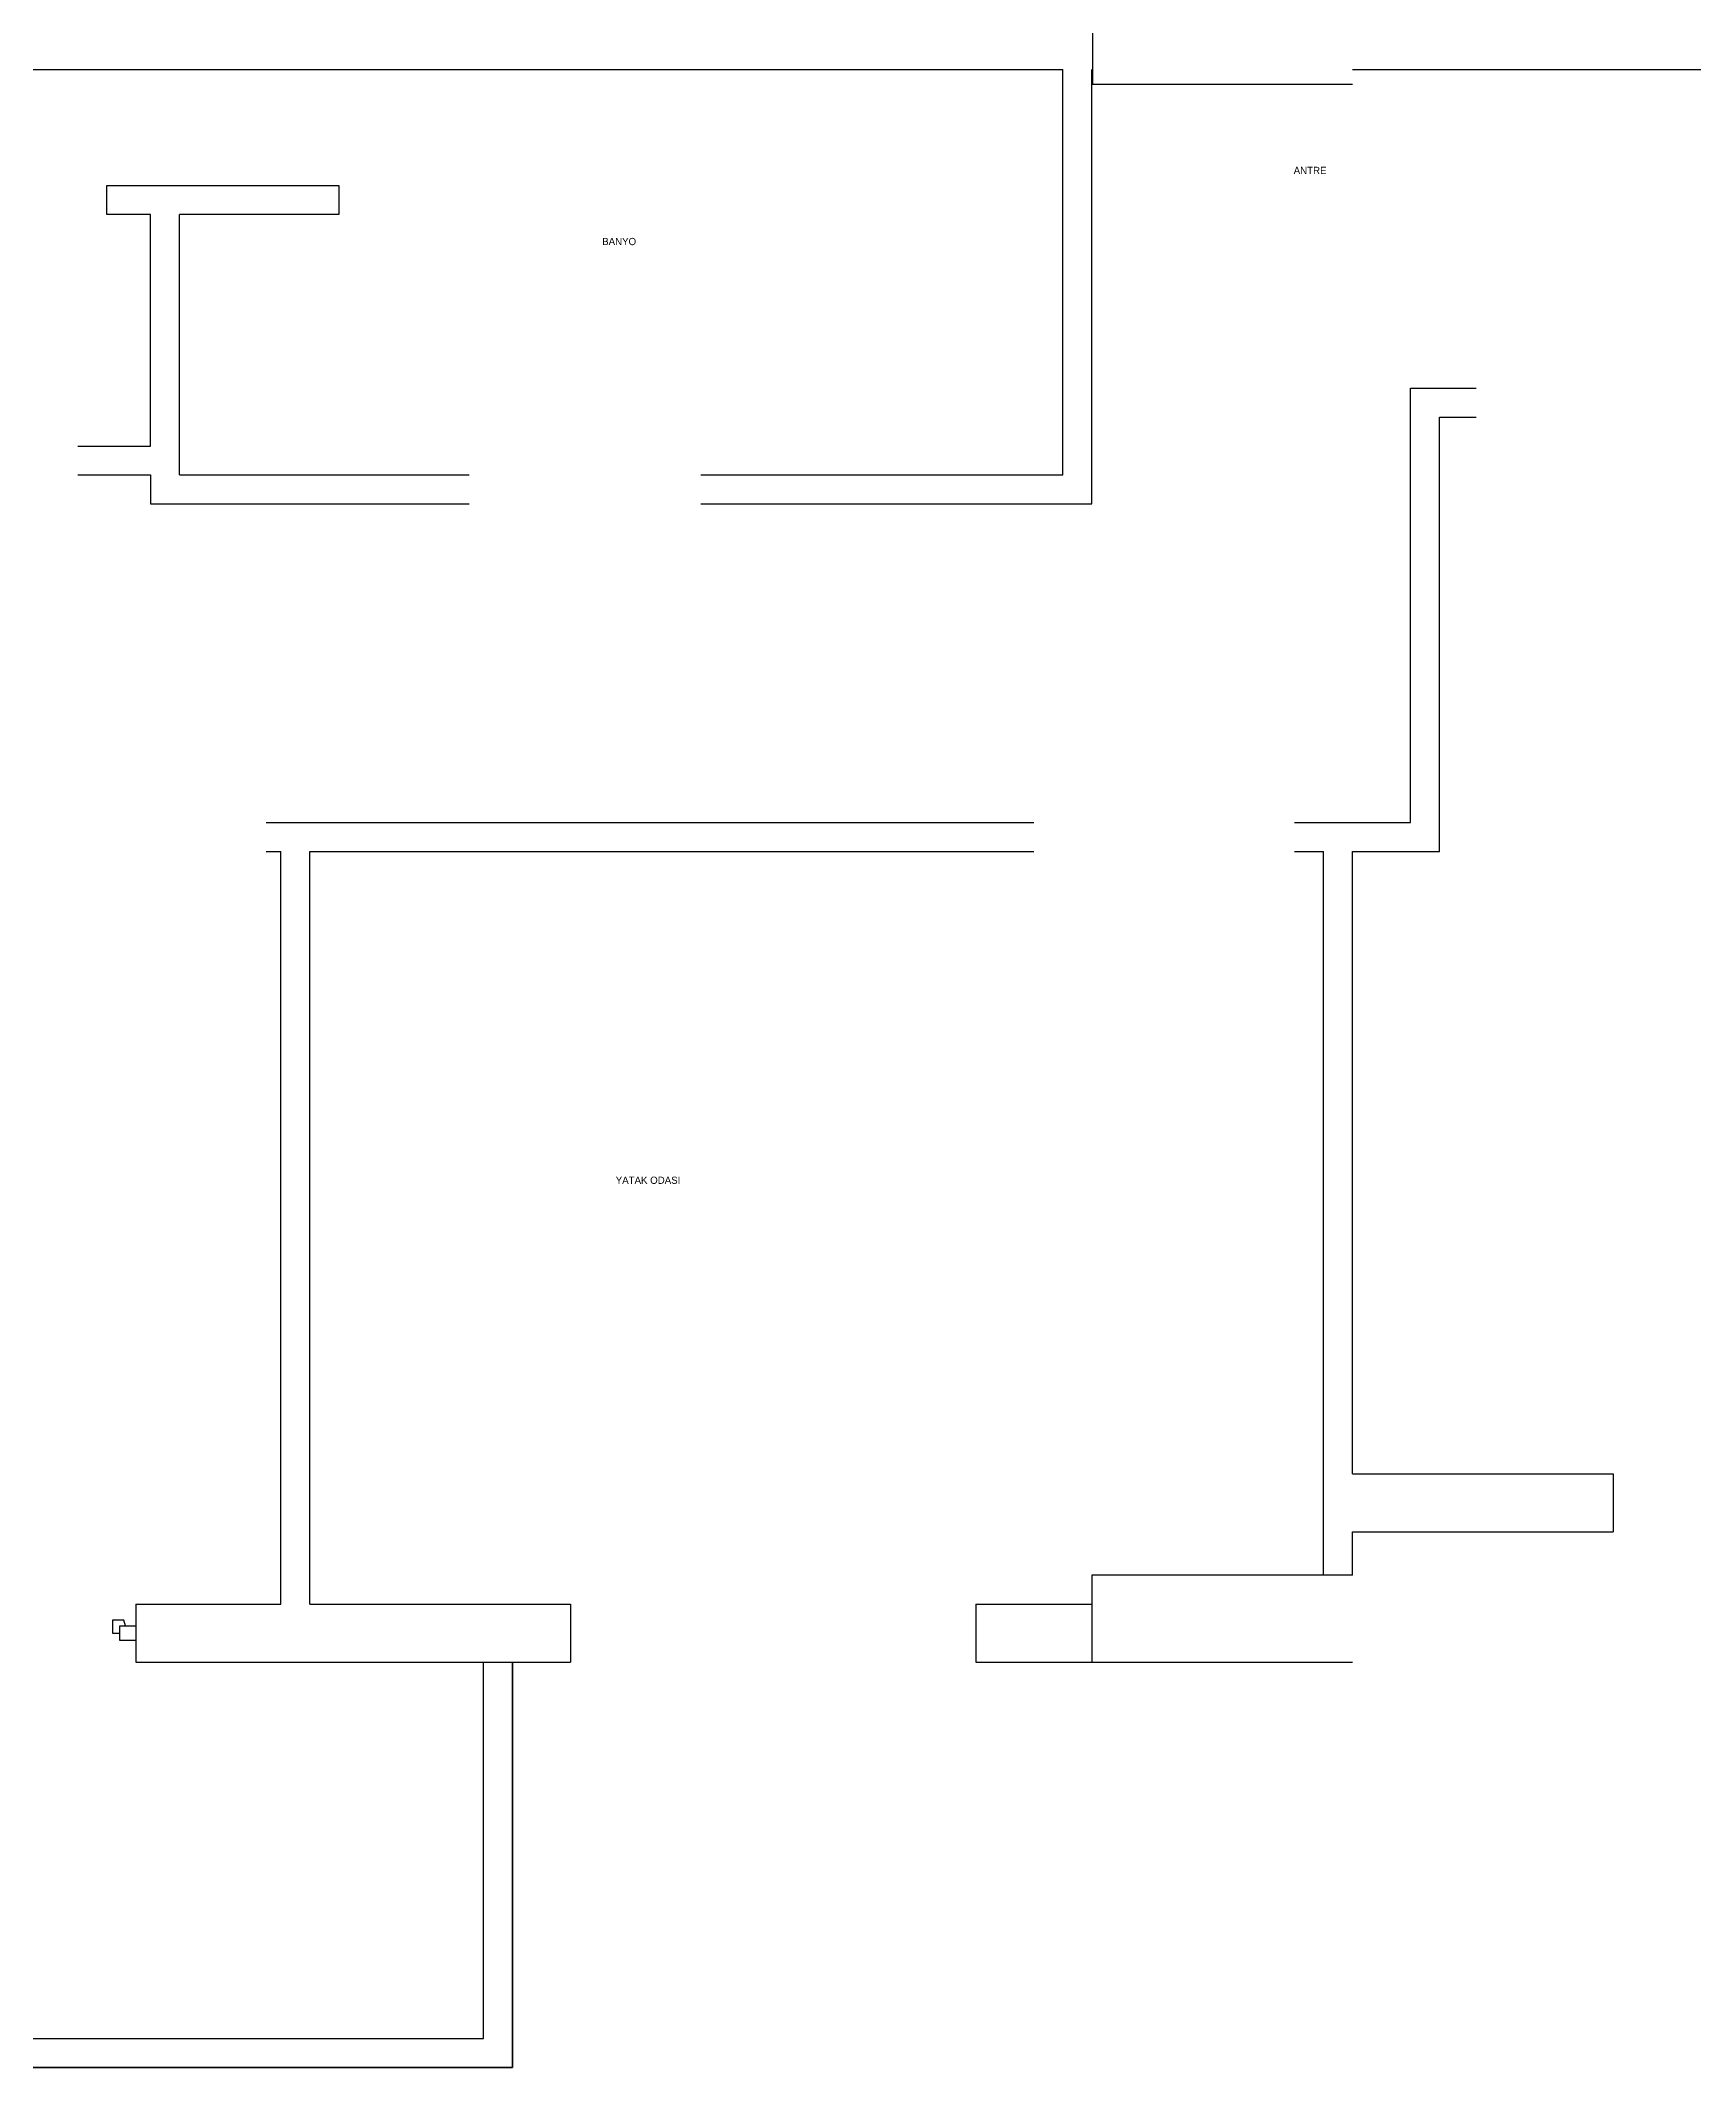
# Model space of a CAD drawing. Header units: metres. Extents: x 26 to 3156, y 26 to 1426.
# Drawn here: x 663 to 1233, y 26 to 726 of the extents above; entities that cross this region are included whole.
import ezdxf

# ---------------------------------------------------------------- set-up
doc = ezdxf.new("R2010")
doc.units = ezdxf.units.M

msp = doc.modelspace()

# ---------------------------------------------------------------- linework, layer by layer
for p, q in [((590.685721, 716.040648), (780.748113, 716.040648)), ((755.685721, 716.040648), (1015.685721, 716.040648)), ((1015.685721, 576.040648), (1015.685721, 716.040648)), ((1025.685721, 566.040648), (1025.685721, 716.040648)), ((1115.685721, 716.040648), (1445.685721, 716.040648)), ((700.685721, 586.040648), (700.685721, 666.040648)), ((710.685721, 576.040648), (710.685721, 666.040648)), ((1135.685721, 606.040648), (1158.357131, 606.040648)), ((1135.685721, 456.040648), (1135.685721, 606.040648)), ((1145.685721, 596.040648), (1158.357131, 596.040648)), ((1145.685721, 446.040648), (1145.685721, 596.040648)), ((675.685721, 586.040648), (700.685721, 586.040648)), ((675.685721, 576.040648), (700.685721, 576.040648)), ((700.685721, 576.040648), (700.685721, 566.040648)), ((710.685721, 576.040648), (810.685721, 576.040648)), ((890.685721, 576.040648), (1015.685721, 576.040648)), ((700.685721, 566.040648), (810.685721, 566.040648)), ((890.685721, 566.040648), (1025.685721, 566.040648)), ((740.685721, 456.040648), (1005.685721, 456.040648)), ((1095.685721, 456.040648), (1105.685721, 456.040648)), ((1095.685721, 456.040648), (1135.685721, 456.040648)), ((740.685721, 446.040648), (745.685721, 446.040648)), ((745.685721, 186.040648), (745.685721, 446.040648)), ((755.685721, 186.040648), (755.685721, 446.040648)), ((755.685721, 446.040648), (1005.685721, 446.040648)), ((1095.685721, 446.040648), (1105.685721, 446.040648)), ((1095.685721, 446.040648), (1105.685721, 446.040648)), ((1105.685721, 196.040648), (1105.685721, 446.040648)), ((1105.685721, 196.040648), (1105.685721, 446.040648)), ((1115.685721, 231.040648), (1115.685721, 446.040648)), ((1115.685721, 446.040648), (1145.685721, 446.040648)), ((1115.685721, 231.040648), (1205.685721, 231.040648)), ((1205.685721, 231.040648), (1205.685721, 211.040648)), ((1115.685721, 211.040648), (1205.685721, 211.040648)), ((1115.685721, 196.040648), (1115.685721, 211.040648)), ((695.657649, 186.040648), (745.685721, 186.040648)), ((695.657649, 186.040648), (695.657649, 166.040648)), ((755.685721, 186.040648), (845.685721, 186.040648)), ((845.685721, 186.040648), (845.685721, 166.040648)), ((985.685721, 186.040648), (1025.685721, 186.040648)), ((985.685721, 186.040648), (985.685721, 166.040648)), ((695.657649, 166.040648), (845.685721, 166.040648)), ((985.685721, 166.040648), (1025.685721, 166.040648))]:
    msp.add_line(p, q)
for points in [[(1115.685721, 741.040648), (1025.88571, 741.040648), (1025.88571, 711.040648), (1115.685721, 711.040648)], [(1115.685721, 741.040648), (1025.88571, 741.040648), (1025.88571, 711.040648), (1115.685721, 711.040648)], [(685.685721, 676.040648), (765.685721, 676.040648)], [(700.685721, 666.040648), (685.685721, 666.040648), (685.685721, 676.040648)], [(765.685721, 676.040648), (765.685721, 666.040648), (710.685721, 666.040648)], [(1115.685721, 196.040648), (1025.685721, 196.040648), (1025.685721, 166.040648), (1115.685721, 166.040648)], [(825.685721, 166.040648), (825.685721, 26.040648), (420.685721, 26.040648), (420.61761, 175.093162)], [(692.131531, 178.540648), (691.461126, 180.540648), (687.657649, 180.540648), (687.657649, 176.040648), (690.157649, 176.040648)], [(695.657649, 178.540648), (695.657649, 173.540648), (690.157649, 173.540648), (690.157649, 178.540648), (695.657649, 178.540648)], [(420.685721, 172.26807), (420.685721, 26.040648), (825.685721, 26.040648), (825.685721, 166.040648)], [(430.685721, 171.231103), (430.685721, 36.040648), (815.685721, 36.040648), (815.685721, 166.040648)]]:
    msp.add_lwpolyline(points)

# ---------------------------------------------------------------- texts
for s, p in [('ANTRE', (1095.383418, 679.979176)), ('BANYO', (856.660191, 655.430616)), ('YATAK ODASI', (861.33337, 331.217991))]:
    msp.add_text(s, height=2.5).set_placement(p)

doc.saveas('drawing.dxf')
